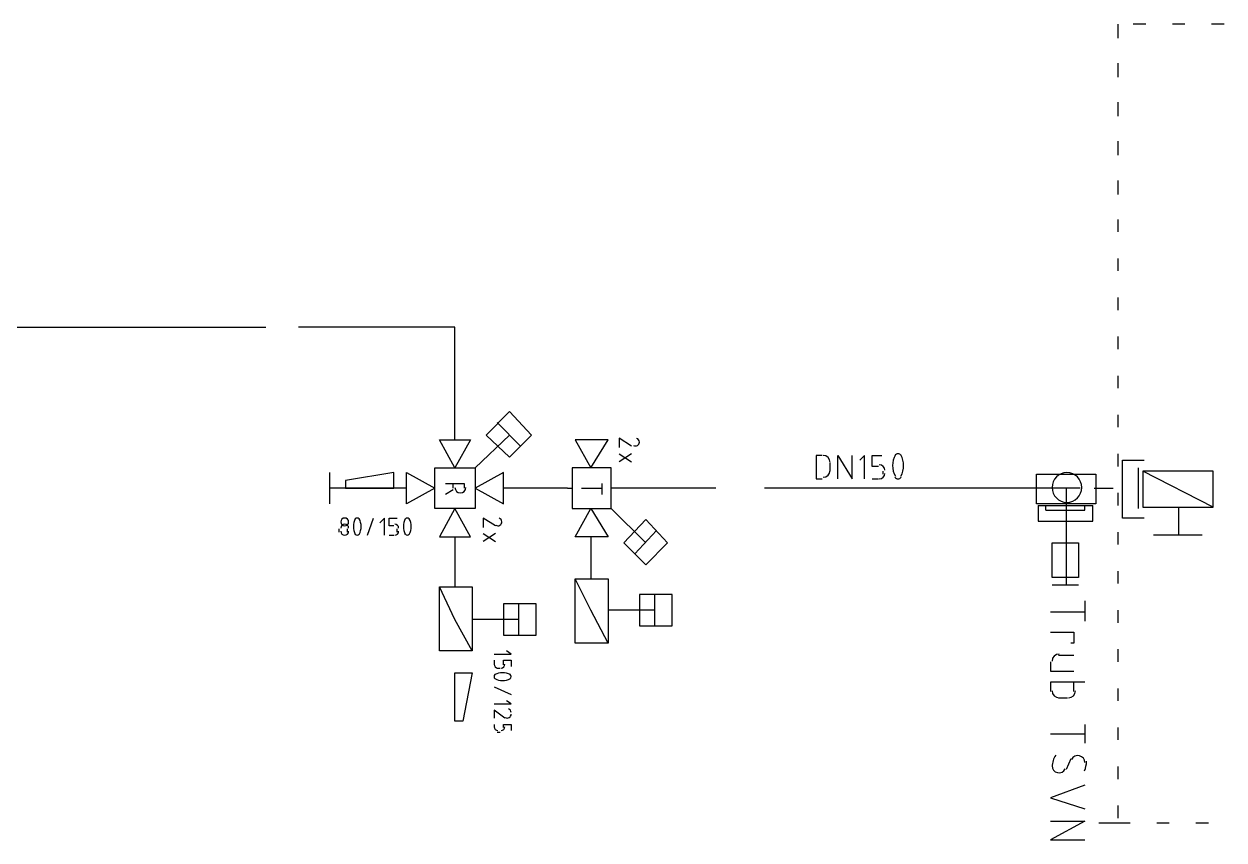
# Model space of a CAD drawing. Header units: millimetres. Extents: x 0 to 33.1, y 1.5 to 45.3.
# Drawn here: x 11.462 to 12.741, y 15.806 to 16.676 of the extents above; entities that cross this region are included whole.
import ezdxf

# ---------------------------------------------------------------- set-up
doc = ezdxf.new("R2010")
doc.units = ezdxf.units.MM
doc.header["$MEASUREMENT"] = 0
doc.layers.get('0').update_dxf_attribs({"linetype": 'CONTINUOUS'})

msp = doc.modelspace()

# ---------------------------------------------------------------- linework, layer by layer
at = {"color": 140, "linetype": 'Continuous'}
for p, q in [((12.6278, 16.6761), (12.6278, 16.6611)), ((12.6578, 16.6761), (12.6444, 16.6761)), ((12.6994, 16.6761), (12.6861, 16.6761)), ((12.7411, 16.6761), (12.7278, 16.6761)), ((12.6278, 16.6344), (12.6278, 16.6194)), ((12.6278, 16.5928), (12.6278, 16.5778)), ((12.6278, 16.5511), (12.6278, 16.5361)), ((12.6278, 16.5094), (12.6278, 16.4944)), ((12.6278, 16.4678), (12.6278, 16.4544)), ((12.6278, 16.4261), (12.6278, 16.4128)), ((12.6278, 16.3844), (12.6278, 16.3711)), ((12.6278, 16.3428), (12.6278, 16.3294)), ((12.6278, 16.3011), (12.6278, 16.2878)), ((12.6278, 16.2594), (12.6278, 16.2461)), ((12.6278, 16.2178), (12.6278, 16.2044)), ((12.6328, 16.1494), (12.6328, 16.2111)), ((12.6328, 16.2111), (12.6561, 16.2111)), ((12.6328, 16.1494), (12.6328, 16.2111)), ((12.6328, 16.2111), (12.6561, 16.2111)), ((12.6328, 16.1494), (12.6328, 16.2111)), ((12.6328, 16.2111), (12.6561, 16.2111)), ((12.6328, 16.1494), (12.6328, 16.2111)), ((12.6328, 16.2111), (12.6561, 16.2111)), ((12.6328, 16.1494), (12.6328, 16.2111)), ((12.6328, 16.2111), (12.6561, 16.2111)), ((12.6495, 16.2028), (12.6495, 16.1594)), ((12.6495, 16.2028), (12.6495, 16.1594)), ((12.6495, 16.2028), (12.6495, 16.1594)), ((12.6495, 16.2028), (12.6495, 16.1594)), ((12.6495, 16.2028), (12.6495, 16.1594)), ((12.7294, 16.1994), (12.6545, 16.1994)), ((12.6545, 16.1994), (12.6545, 16.1611)), ((12.7294, 16.1611), (12.6545, 16.1994)), ((12.7294, 16.1994), (12.6545, 16.1994)), ((12.6545, 16.1994), (12.6545, 16.1611)), ((12.7294, 16.1611), (12.6545, 16.1994)), ((12.7294, 16.1611), (12.7294, 16.1994)), ((12.7294, 16.1611), (12.7294, 16.1994)), ((12.6278, 16.1761), (12.6278, 16.1628)), ((12.6545, 16.1611), (12.7294, 16.1611)), ((12.6545, 16.1611), (12.7294, 16.1611)), ((12.6928, 16.1311), (12.6928, 16.1611)), ((12.6928, 16.1311), (12.6928, 16.1611)), ((12.6561, 16.1494), (12.6328, 16.1494)), ((12.6561, 16.1494), (12.6328, 16.1494)), ((12.6561, 16.1494), (12.6328, 16.1494)), ((12.6561, 16.1494), (12.6328, 16.1494)), ((12.6561, 16.1494), (12.6328, 16.1494)), ((12.6278, 16.1344), (12.6278, 16.1211)), ((12.7178, 16.1311), (12.6661, 16.1311)), ((12.7178, 16.1311), (12.6661, 16.1311)), ((12.7178, 16.1311), (12.6928, 16.1311)), ((12.7178, 16.1311), (12.6928, 16.1311)), ((12.6278, 16.0928), (12.6278, 16.0794)), ((12.6278, 16.0511), (12.6278, 16.0378)), ((12.6278, 16.0094), (12.6278, 15.9961)), ((12.6278, 15.9678), (12.6278, 15.9544)), ((12.6278, 15.9261), (12.6278, 15.9128)), ((12.6278, 15.8844), (12.6278, 15.8711)), ((12.6278, 15.8428), (12.6278, 15.8294)), ((12.6278, 15.8244), (12.6411, 15.8244)), ((12.6694, 15.8244), (12.6828, 15.8244)), ((12.7111, 15.8244), (12.7244, 15.8244))]:
    msp.add_line(p, q, dxfattribs=at)
at = {"color": 7, "linetype": 'Continuous'}
for p, q in [((11.4544, 16.3528), (11.7195, 16.3528)), ((11.9211, 16.3528), (11.7544, 16.3528)), ((11.9211, 16.2328), (11.9211, 16.3528)), ((11.8695, 16.1811), (11.7878, 16.1811)), ((12.0411, 16.1811), (11.9728, 16.1811)), ((12.1994, 16.1811), (12.0928, 16.1811)), ((12.5794, 16.1811), (12.2511, 16.1811)), ((11.9211, 16.1294), (11.9211, 16.0761)), ((11.9211, 16.1294), (11.9211, 16.0761)), ((11.9211, 16.1294), (11.9211, 16.0761)), ((12.0661, 16.1294), (12.0661, 16.0844)), ((11.9211, 16.0761), (11.9211, 16.0761))]:
    msp.add_line(p, q, dxfattribs=at)
at = {"color": 0, "linetype": 'Continuous'}
for p, q in [((11.9794, 16.2628), (11.9544, 16.2378)), ((12.0028, 16.2378), (11.9794, 16.2628)), ((11.9911, 16.2261), (11.9661, 16.2511)), ((11.9794, 16.2378), (11.9428, 16.2028)), ((11.9544, 16.2378), (11.9794, 16.2144)), ((11.9794, 16.2144), (12.0028, 16.2378)), ((11.9211, 16.2028), (11.9045, 16.2328)), ((11.9045, 16.2328), (11.9378, 16.2328)), ((11.9378, 16.2328), (11.9211, 16.2028)), ((12.0844, 16.2328), (12.0494, 16.2328)), ((12.0494, 16.2328), (12.0661, 16.2028)), ((12.0661, 16.2028), (12.0844, 16.2328)), ((12.1094, 16.2261), (12.0961, 16.2344)), ((12.0961, 16.2344), (12.0961, 16.2244)), ((12.0961, 16.2178), (12.1094, 16.2094)), ((12.1094, 16.2178), (12.0961, 16.2094)), ((12.3128, 16.2161), (12.3061, 16.2161)), ((12.3061, 16.2161), (12.3061, 16.1911)), ((12.3294, 16.1911), (12.3294, 16.2161)), ((12.3294, 16.2161), (12.3445, 16.1911)), ((12.3445, 16.1911), (12.3445, 16.2161)), ((12.3578, 16.2161), (12.3528, 16.2111)), ((12.3578, 16.1911), (12.3578, 16.2161)), ((12.3661, 16.2044), (12.3661, 16.2161)), ((12.3661, 16.2161), (12.3761, 16.2161)), ((11.8995, 16.1594), (11.8995, 16.2028)), ((11.8995, 16.2028), (11.9428, 16.2028)), ((11.9428, 16.2028), (11.9428, 16.1594)), ((12.0461, 16.2028), (12.0461, 16.1594)), ((12.0878, 16.2028), (12.0461, 16.2028)), ((12.0878, 16.1594), (12.0878, 16.2028)), ((12.3211, 16.1994), (12.3211, 16.2078)), ((12.3728, 16.2044), (12.3661, 16.2044)), ((12.3778, 16.1961), (12.3778, 16.1994)), ((11.7878, 16.1644), (11.7878, 16.1978)), ((11.8561, 16.1978), (11.8045, 16.1894)), ((11.8045, 16.1894), (11.8045, 16.1811)), ((11.8561, 16.1811), (11.8561, 16.1978)), ((11.8695, 16.1644), (11.8695, 16.1978)), ((11.8695, 16.1978), (11.8995, 16.1811)), ((11.9111, 16.1861), (11.9311, 16.1861)), ((11.9194, 16.1811), (11.9194, 16.1861)), ((11.9311, 16.1861), (11.9311, 16.1811)), ((11.9728, 16.1978), (11.9428, 16.1811)), ((11.9728, 16.1644), (11.9728, 16.1978)), ((12.0778, 16.1861), (12.0778, 16.1744)), ((12.3061, 16.1911), (12.3128, 16.1911)), ((12.3661, 16.1911), (12.3728, 16.1911)), ((12.5411, 16.1644), (12.5411, 16.1961)), ((12.5411, 16.1961), (12.6044, 16.1961)), ((12.6044, 16.1961), (12.6044, 16.1644)), ((11.8045, 16.1811), (11.8561, 16.1811)), ((11.8995, 16.1811), (11.8695, 16.1644)), ((11.9194, 16.1794), (11.9111, 16.1744)), ((11.9428, 16.1811), (11.9728, 16.1644)), ((12.0411, 16.1811), (12.0461, 16.1811)), ((12.0561, 16.1811), (12.0778, 16.1811)), ((12.0928, 16.1811), (12.0878, 16.1811)), ((12.5727, 16.1811), (12.5727, 16.0778)), ((12.6028, 16.1811), (12.6228, 16.1811)), ((12.6044, 16.1644), (12.5411, 16.1644)), ((12.5428, 16.1628), (12.5428, 16.1461)), ((12.5428, 16.1628), (12.6011, 16.1628)), ((12.5511, 16.1578), (12.5511, 16.1628)), ((12.5928, 16.1578), (12.5928, 16.1628)), ((12.6011, 16.1461), (12.6011, 16.1628)), ((11.8278, 16.1311), (11.8344, 16.1494)), ((11.8461, 16.1494), (11.8411, 16.1444)), ((11.8461, 16.1311), (11.8461, 16.1494)), ((11.8511, 16.1411), (11.8511, 16.1494)), ((11.8511, 16.1494), (11.8594, 16.1494)), ((11.9428, 16.1594), (11.8995, 16.1594)), ((11.9211, 16.1594), (11.9045, 16.1294)), ((11.9378, 16.1294), (11.9211, 16.1594)), ((11.9645, 16.1411), (11.9511, 16.1494)), ((11.9511, 16.1494), (11.9511, 16.1394)), ((12.0461, 16.1594), (12.0878, 16.1594)), ((12.0494, 16.1294), (12.0661, 16.1594)), ((12.0661, 16.1594), (12.0844, 16.1294)), ((12.1245, 16.1228), (12.0878, 16.1594)), ((12.1011, 16.1228), (12.1245, 16.1478)), ((12.1245, 16.1478), (12.1478, 16.1228)), ((12.5511, 16.1578), (12.5727, 16.1578)), ((12.5727, 16.1578), (12.5928, 16.1578)), ((11.7978, 16.1344), (11.7978, 16.1378)), ((11.8061, 16.1378), (11.8061, 16.1344)), ((11.8561, 16.1411), (11.8511, 16.1411)), ((11.8594, 16.1344), (11.8594, 16.1378)), ((12.1361, 16.1361), (12.1128, 16.1111)), ((12.5428, 16.1461), (12.5727, 16.1461)), ((12.5727, 16.1461), (12.6011, 16.1461)), ((11.8511, 16.1311), (11.8561, 16.1311)), ((11.9045, 16.1294), (11.9378, 16.1294)), ((11.9511, 16.1328), (11.9645, 16.1244)), ((11.9645, 16.1328), (11.9511, 16.1244)), ((12.0844, 16.1294), (12.0494, 16.1294)), ((12.1245, 16.0994), (12.1011, 16.1228)), ((12.1478, 16.1228), (12.1245, 16.0994)), ((12.5578, 16.0861), (12.5578, 16.1228)), ((12.5578, 16.1228), (12.5861, 16.1228)), ((12.5861, 16.1228), (12.5861, 16.0861)), ((12.0661, 16.0511), (12.0494, 16.0844)), ((12.0494, 16.0161), (12.0494, 16.0844)), ((12.0494, 16.0844), (12.0844, 16.0844)), ((12.0844, 16.0844), (12.0844, 16.0161)), ((12.5861, 16.0861), (12.5578, 16.0861)), ((11.9211, 16.0411), (11.9045, 16.0761)), ((11.9045, 16.0078), (11.9045, 16.0761)), ((11.9045, 16.0761), (11.9395, 16.0761)), ((11.9395, 16.0761), (11.9395, 16.0078)), ((12.5861, 16.0778), (12.5578, 16.0778)), ((12.0078, 16.0578), (11.9728, 16.0578)), ((11.9728, 16.0578), (11.9728, 16.0244)), ((11.9894, 16.0244), (11.9894, 16.0578)), ((12.0078, 16.0244), (12.0078, 16.0578)), ((12.1528, 16.0678), (12.1178, 16.0678)), ((12.1178, 16.0678), (12.1178, 16.0344)), ((12.1344, 16.0344), (12.1344, 16.0678)), ((12.1528, 16.0344), (12.1528, 16.0678)), ((12.5928, 16.0611), (12.5928, 16.0394)), ((12.0844, 16.0161), (12.0661, 16.0511)), ((12.1344, 16.0511), (12.0844, 16.0511)), ((12.5561, 16.0494), (12.5928, 16.0494)), ((11.9395, 16.0078), (11.9211, 16.0411)), ((11.9894, 16.0411), (11.9395, 16.0411)), ((12.1178, 16.0344), (12.1528, 16.0344)), ((11.9728, 16.0244), (12.0078, 16.0244)), ((12.5561, 16.0278), (12.5811, 16.0278)), ((12.5811, 16.0278), (12.5811, 16.0161)), ((11.9395, 16.0078), (11.9045, 16.0078)), ((11.9811, 16.0044), (11.9761, 16.0078)), ((12.0844, 16.0161), (12.0494, 16.0161)), ((12.5811, 16.0161), (12.5778, 16.0161)), ((11.9628, 16.0044), (11.9811, 16.0044)), ((11.9628, 15.9978), (11.9628, 15.9928)), ((11.9728, 15.9928), (11.9728, 15.9978)), ((11.9728, 15.9978), (11.9811, 15.9978)), ((11.9811, 15.9978), (11.9811, 15.9911)), ((12.5561, 15.9961), (12.5561, 15.9861)), ((12.5811, 16.0028), (12.5645, 16.0028)), ((11.9211, 15.9328), (11.9211, 15.9844)), ((11.9211, 15.9844), (11.9395, 15.9844)), ((11.9395, 15.9844), (11.9295, 15.9328)), ((11.9661, 15.9894), (11.9695, 15.9894)), ((12.5561, 15.9861), (12.5811, 15.9861)), ((11.9628, 15.9694), (11.9811, 15.9611)), ((12.5928, 15.9744), (12.5561, 15.9744)), ((12.5561, 15.9744), (12.5561, 15.9644)), ((12.5811, 15.9644), (12.5811, 15.9744)), ((12.5645, 15.9578), (12.5744, 15.9578)), ((11.9628, 15.9511), (11.9811, 15.9511)), ((11.9744, 15.9361), (11.9628, 15.9444)), ((11.9628, 15.9444), (11.9628, 15.9361)), ((11.9811, 15.9511), (11.9761, 15.9544)), ((11.9295, 15.9328), (11.9211, 15.9328)), ((11.9628, 15.9294), (11.9628, 15.9261)), ((11.9728, 15.9261), (11.9728, 15.9294)), ((11.9728, 15.9294), (11.9811, 15.9294)), ((11.9811, 15.9294), (11.9811, 15.9228)), ((12.5928, 15.9294), (12.5928, 15.9094)), ((11.9661, 15.9211), (11.9695, 15.9211)), ((12.5561, 15.9194), (12.5928, 15.9194)), ((12.5778, 15.8928), (12.5727, 15.8811)), ((12.5928, 15.8644), (12.5561, 15.8511)), ((12.5561, 15.8511), (12.5928, 15.8394)), ((12.5561, 15.8261), (12.5928, 15.8261)), ((12.5928, 15.8261), (12.5561, 15.8061)), ((12.6078, 15.8244), (12.6278, 15.8244)), ((12.5561, 15.8061), (12.5928, 15.8061))]:
    msp.add_line(p, q, dxfattribs=at)
at = {"color": 142, "linetype": 'Continuous'}
msp.add_line((12.5878, 16.1811), (12.5494, 16.1811), dxfattribs=at)
at = {"color": 0, "linetype": 'Continuous'}
for points in [[(12.1114, 16.2267), (12.1127, 16.226), (12.1143, 16.226), (12.1156, 16.2267)], [(12.1178, 16.2303), (12.1178, 16.2321), (12.1165, 16.2337), (12.1148, 16.2343)], [(12.1156, 16.2267), (12.117, 16.2274), (12.1178, 16.2287), (12.1178, 16.2303)], [(12.3211, 16.2086), (12.3211, 16.2128), (12.3178, 16.2161), (12.3136, 16.2161)], [(12.3907, 16.2168), (12.3868, 16.2096), (12.3868, 16.201), (12.3907, 16.1939)], [(12.3936, 16.2178), (12.3923, 16.2178), (12.3911, 16.2171), (12.3903, 16.2161)], [(12.397, 16.2161), (12.3962, 16.2171), (12.3949, 16.2178), (12.3936, 16.2178)], [(12.3965, 16.1939), (12.4004, 16.201), (12.4004, 16.2096), (12.3965, 16.2168)], [(12.3136, 16.1928), (12.3178, 16.1928), (12.3211, 16.1961), (12.3211, 16.2003)], [(12.3794, 16.2003), (12.3794, 16.2035), (12.3768, 16.2061), (12.3736, 16.2061)], [(12.3736, 16.1911), (12.3768, 16.1911), (12.3794, 16.1937), (12.3794, 16.1969)], [(12.3903, 16.1928), (12.3911, 16.1917), (12.3923, 16.1911), (12.3936, 16.1911)], [(12.3936, 16.1911), (12.3949, 16.1911), (12.3962, 16.1917), (12.397, 16.1928)], [(12.5736, 16.1978), (12.5649, 16.1978), (12.5578, 16.1907), (12.5578, 16.1819)], [(12.5895, 16.1819), (12.5895, 16.1907), (12.5824, 16.1978), (12.5736, 16.1978)], [(11.9211, 16.1819), (11.9211, 16.1788), (11.9237, 16.1761), (11.9269, 16.1761)], [(11.9269, 16.1761), (11.9302, 16.1761), (11.9328, 16.1788), (11.9328, 16.1819)], [(12.5578, 16.1819), (12.5578, 16.1732), (12.5649, 16.1661), (12.5736, 16.1661)], [(12.5736, 16.1661), (12.5824, 16.1661), (12.5895, 16.1732), (12.5895, 16.1819)], [(11.8036, 16.1494), (11.8013, 16.1494), (11.7994, 16.1476), (11.7994, 16.1453)], [(11.8078, 16.1453), (11.8078, 16.1476), (11.8059, 16.1494), (11.8036, 16.1494)], [(11.8149, 16.1486), (11.8121, 16.1433), (11.8121, 16.1372), (11.8149, 16.1319)], [(11.8169, 16.1494), (11.8161, 16.1494), (11.8154, 16.149), (11.8149, 16.1485)], [(11.819, 16.1485), (11.8185, 16.149), (11.8177, 16.1494), (11.8169, 16.1494)], [(11.819, 16.1319), (11.8218, 16.1372), (11.8218, 16.1433), (11.819, 16.1486)], [(11.8682, 16.1486), (11.8654, 16.1433), (11.8654, 16.1372), (11.8682, 16.1319)], [(11.8703, 16.1494), (11.8695, 16.1494), (11.8688, 16.149), (11.8683, 16.1485)], [(11.8723, 16.1485), (11.8718, 16.149), (11.8711, 16.1494), (11.8703, 16.1494)], [(11.8723, 16.1319), (11.8752, 16.1372), (11.8752, 16.1433), (11.8723, 16.1486)], [(11.9711, 16.1453), (11.9711, 16.1471), (11.9699, 16.1487), (11.9681, 16.1493)], [(11.7994, 16.1453), (11.7994, 16.1429), (11.8013, 16.1411), (11.8036, 16.1411)], [(11.8036, 16.1428), (11.8013, 16.1428), (11.7994, 16.1408), (11.7994, 16.1386)], [(11.7994, 16.1353), (11.7994, 16.1329), (11.8013, 16.1311), (11.8036, 16.1311)], [(11.8036, 16.1411), (11.8059, 16.1411), (11.8078, 16.1429), (11.8078, 16.1453)], [(11.8078, 16.1386), (11.8078, 16.1408), (11.8059, 16.1428), (11.8036, 16.1428)], [(11.8036, 16.1311), (11.8059, 16.1311), (11.8078, 16.1329), (11.8078, 16.1353)], [(11.8611, 16.1386), (11.8611, 16.1408), (11.8593, 16.1428), (11.8569, 16.1428)], [(11.8569, 16.1311), (11.8593, 16.1311), (11.8611, 16.1329), (11.8611, 16.1353)], [(11.9647, 16.1418), (11.966, 16.141), (11.9677, 16.1408), (11.969, 16.1417)], [(11.969, 16.1417), (11.9703, 16.1424), (11.9711, 16.1437), (11.9711, 16.1453)], [(11.8149, 16.1321), (11.8154, 16.1315), (11.8161, 16.1311), (11.8169, 16.1311)], [(11.8169, 16.1311), (11.8177, 16.1311), (11.8185, 16.1315), (11.819, 16.1321)], [(11.8683, 16.1321), (11.8688, 16.1315), (11.8695, 16.1311), (11.8703, 16.1311)], [(11.8703, 16.1311), (11.8711, 16.1311), (11.8718, 16.1315), (11.8723, 16.1321)], [(11.9628, 15.9936), (11.9628, 15.9914), (11.9646, 15.9894), (11.967, 15.9894)], [(11.9703, 15.9894), (11.9726, 15.9894), (11.9744, 15.9914), (11.9744, 15.9936)], [(12.5653, 16.0044), (12.5611, 16.0044), (12.5578, 16.0011), (12.5578, 15.9969)], [(11.9638, 15.9824), (11.9632, 15.9818), (11.9628, 15.9811), (11.9628, 15.9803)], [(11.9803, 15.9824), (11.975, 15.9851), (11.9688, 15.9851), (11.9637, 15.9824)], [(11.9811, 15.9803), (11.9811, 15.9811), (11.9807, 15.9818), (11.9801, 15.9824)], [(11.9628, 15.9803), (11.9628, 15.9794), (11.9632, 15.9787), (11.9638, 15.9782)], [(11.9637, 15.9782), (11.9688, 15.9754), (11.975, 15.9754), (11.9803, 15.9782)], [(11.9801, 15.9782), (11.9807, 15.9787), (11.9811, 15.9794), (11.9811, 15.9803)], [(12.5578, 15.9653), (12.5578, 15.9611), (12.5611, 15.9578), (12.5653, 15.9578)], [(12.5753, 15.9578), (12.5794, 15.9578), (12.5828, 15.9611), (12.5828, 15.9653)], [(11.9811, 15.9419), (11.9811, 15.9437), (11.9799, 15.9454), (11.9781, 15.946)], [(11.9747, 15.9368), (11.976, 15.936), (11.9777, 15.9358), (11.9789, 15.9367)], [(11.9789, 15.9367), (11.9803, 15.9374), (11.9811, 15.9387), (11.9811, 15.9403)], [(11.9628, 15.9269), (11.9628, 15.9246), (11.9646, 15.9228), (11.967, 15.9228)], [(11.9703, 15.9228), (11.9726, 15.9228), (11.9744, 15.9246), (11.9744, 15.9269)], [(12.5617, 15.8964), (12.5593, 15.8929), (12.5579, 15.8887), (12.5578, 15.8844)], [(12.587, 15.8958), (12.5837, 15.8967), (12.5801, 15.8951), (12.5786, 15.8919)], [(12.5928, 15.8886), (12.5928, 15.8921), (12.5904, 15.8951), (12.587, 15.8958)], [(12.5578, 15.8853), (12.5578, 15.8818), (12.5602, 15.8788), (12.5635, 15.8779)], [(12.5635, 15.8779), (12.5669, 15.8772), (12.5704, 15.8788), (12.5719, 15.8819)], [(12.5924, 15.88), (12.5938, 15.8832), (12.5944, 15.8865), (12.5945, 15.89)]]:
    msp.add_open_spline(points, degree=3, dxfattribs=at)

doc.saveas('drawing.dxf')
